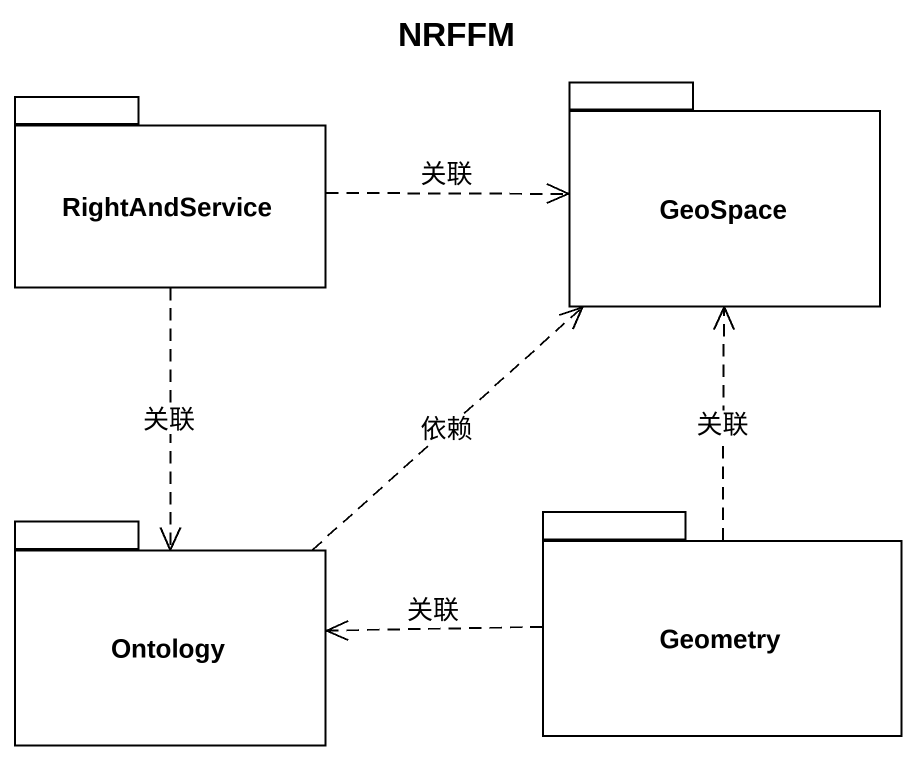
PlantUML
@startuml
title NRFFM
package RightAndService {
}
package GeoSpace {
}
package Ontology {
}
package Geometry {
}
RightAndService .right.> GeoSpace : 关联
RightAndService ..> Ontology : 关联
Ontology .up.> GeoSpace : 依赖
Geometry .up.> GeoSpace : 关联
Geometry .left.> Ontology : 关联
@enduml
